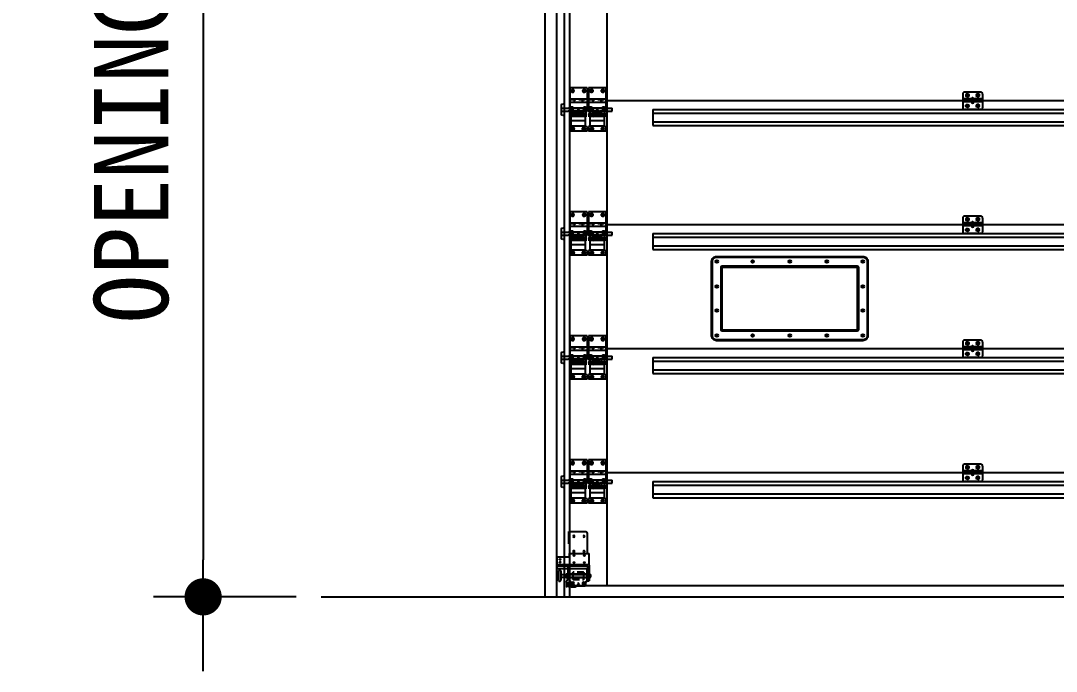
# Model space of a CAD drawing. Header units: millimetres. Extents: x 34479 to 326239, y 111570 to 168880.
# Drawn here: x 180905 to 182993, y 163283 to 164594 of the extents above; entities that cross this region are included whole.
import ezdxf

# ---------------------------------------------------------------- set-up
doc = ezdxf.new("R2010")
doc.units = ezdxf.units.MM
doc.header["$LTSCALE"] = 100
doc.header["$MEASUREMENT"] = 0
doc.header["$PDSIZE"] = -10
doc.linetypes.add('HIDDEN', pattern=[0.375, 0.25, -0.125])
doc.layers.get('0').update_dxf_attribs({"linetype": 'CONTINUOUS'})
doc.layers.get('Defpoints').update_dxf_attribs({"color": 153, "linetype": 'CONTINUOUS'})
for name, color, linetype in [('A-DIMS', 7, 'CONTINUOUS'), ('CON', 1, 'CONTINUOUS'), ('CONC', 2, 'CONTINUOUS'), ('FIN', 8, 'CONTINUOUS'), ('OHD Frame', 2, 'CONTINUOUS')]:
    doc.layers.add(name, color=color, linetype=linetype)
doc.styles.add('HY울릉도L', font='')
doc.styles.add('돋움체', font='')
doc.styles.get('HY울릉도L').set_extended_font_data('HYwulM')
doc.styles.get('돋움체').set_extended_font_data('DotumChe')
doc.dimstyles.new('CDIM', dxfattribs={"dimtxt": 3, "dimasz": 1.5, "dimexe": 2, "dimexo": 1, "dimgap": 1, "dimtad": 1, "dimdec": 0, "dimrnd": 0.5, "dimzin": 0, "dimdsep": 32, "dimlunit": 6, "dimtxsty": 'HY울릉도L', "dimblk1": '_CIDOT', "dimblk2": '_CIDOT', "dimsah": 1, "dimcen": 5.5, "dimclrd": 2, "dimclre": 2, "dimclrt": 7, "dimadec": 0, "dimazin": 0, "dimtfac": 1, "dimtdec": 0, "dimtix": 1, "dimtmove": 2, "dimatfit": 1, "dimldrblk": '_CIDOT', "dimfxl": 1, "dimtolj": 1, "dimtzin": 0, "dimlwd": -1, "dimarcsym": 0})

# ---------------------------------------------------------------- blocks, each defined once
blk = doc.blocks.new('중간힌지')
at = {"color": 8}
for p, q in [((-53628.3, -19815.6), (-53628.3, -19870.6)), ((-53613.2, -19815), (-53615, -19817.5)), ((-53615, -19817.5), (-53615, -19823.8)), ((-53613.2, -19826.3), (-53615, -19823.8)), ((-53609.3, -19815), (-53613.2, -19815)), ((-53613.2, -19826.3), (-53605.5, -19826.3)), ((-53609.3, -19815), (-53605.5, -19815)), ((-53605.5, -19815), (-53603.7, -19817.5)), ((-53605.5, -19826.3), (-53603.7, -19823.8)), ((-53604.6, -19835.2), (-53604.6, -19847.2)), ((-53603.7, -19817.5), (-53603.7, -19823.8)), ((-53571.2, -19815), (-53573, -19817.5)), ((-53573, -19817.5), (-53573, -19823.8)), ((-53571.2, -19826.3), (-53573, -19823.8)), ((-53572.1, -19835.2), (-53572.1, -19847.2)), ((-53567.3, -19815), (-53571.2, -19815)), ((-53563.5, -19826.3), (-53571.2, -19826.3)), ((-53567.3, -19815), (-53563.5, -19815)), ((-53563.5, -19815), (-53561.7, -19817.5)), ((-53563.5, -19826.3), (-53561.7, -19823.8)), ((-53561.7, -19817.5), (-53561.7, -19823.8)), ((-53548.3, -19815.6), (-53548.3, -19870.6)), ((-53613.2, -19857.6), (-53615, -19860)), ((-53615, -19866.3), (-53615, -19860)), ((-53613.2, -19868.8), (-53615, -19866.3)), ((-53613.2, -19857.6), (-53605.5, -19857.6)), ((-53609.3, -19868.8), (-53613.2, -19868.8)), ((-53609.3, -19868.8), (-53605.5, -19868.8)), ((-53605.5, -19857.6), (-53603.7, -19860)), ((-53605.5, -19868.8), (-53603.7, -19866.3)), ((-53603.7, -19866.3), (-53603.7, -19860)), ((-53571.2, -19857.6), (-53573, -19860)), ((-53573, -19866.3), (-53573, -19860)), ((-53571.2, -19868.8), (-53573, -19866.3)), ((-53563.5, -19857.6), (-53571.2, -19857.6)), ((-53567.3, -19868.8), (-53571.2, -19868.8)), ((-53567.3, -19868.8), (-53563.5, -19868.8)), ((-53563.5, -19857.6), (-53561.7, -19860)), ((-53563.5, -19868.8), (-53561.7, -19866.3)), ((-53561.7, -19866.3), (-53561.7, -19860))]:
    blk.add_line(p, q, dxfattribs=at)
at = {"color": 8, "linetype": 'Continuous'}
for p, q in [((-53593.3, -19835.2), (-53628.3, -19835.2)), ((-53555.8, -19808.1), (-53620.8, -19808.1)), ((-53548.3, -19835.2), (-53593.3, -19835.2)), ((-53593.3, -19847.2), (-53628.3, -19847.2)), ((-53555.8, -19878.1), (-53620.8, -19878.1)), ((-53548.3, -19847.2), (-53593.3, -19847.2))]:
    blk.add_line(p, q, dxfattribs=at)
at = {"color": 8}
for centre, radius in [((-53609.3, -19820.6), 5.62), ((-53609.3, -19820.6), 3.53), ((-53609.3, -19820.6), 2.7), ((-53567.3, -19820.6), 5.62), ((-53567.3, -19820.6), 3.53), ((-53567.3, -19820.6), 2.7), ((-53609.3, -19863.2), 5.62), ((-53609.3, -19863.2), 3.53), ((-53609.3, -19863.2), 2.7), ((-53567.3, -19863.2), 5.62), ((-53567.3, -19863.2), 3.53), ((-53567.3, -19863.2), 2.7)]:
    blk.add_circle(centre, radius, dxfattribs=at)
for centre, radius, start, end in [((-53620.8, -19815.6), 7.5, 90, 180), ((-53588.3, -19835.2), 5, 0, 180), ((-53555.8, -19815.6), 7.5, 0, 90), ((-53620.8, -19870.6), 7.5, 180, 270), ((-53588.3, -19847.2), 5, 180, 0), ((-53555.8, -19870.6), 7.5, 270, 0)]:
    blk.add_arc(centre, radius, start, end, dxfattribs=at)
blk = doc.blocks.new('사이드힌지 입면')
at = {"color": 8}
for p, q in [((0, 175), (70, 175)), ((0, 175), (0, 79)), ((70, 175), (70, 79)), ((0, 129), (18, 129)), ((18, 129), (18, 116)), ((18.8, 129), (51.2, 129)), ((18.8, 116), (18.8, 129)), ((51.2, 116), (51.2, 129)), ((52, 129), (70, 129)), ((52, 129), (52, 116)), ((0, 116), (18, 116)), ((0, 93), (70, 93)), ((18.8, 116), (51.2, 116)), ((30.1, 83.7), (30.8, 83.7)), ((30.5, 84.3), (30.6, 84.4)), ((30.9, 83.8), (30.5, 84.1)), ((30.5, 83.4), (30.9, 83.7)), ((39.5, 83.8), (39.1, 84.1)), ((39.1, 83.4), (39.5, 83.7)), ((39.5, 83.7), (39.9, 83.7)), ((52, 116), (70, 116)), ((91.5, 68.7), (91.5, 105.3)), ((103, 68.7), (103, 105.2)), ((0, 79), (28, 79)), ((5.7, 75.3), (1, 79)), ((3, 58.6), (3, 71.8)), ((3, 58.6), (6, 58.6)), ((7, 76.6), (4, 79)), ((6, 22), (6, 64.2)), ((6, 59.5), (64, 59.5)), ((6, 42.5), (64, 42.5)), ((7, 69.2), (15.2, 69.2)), ((8, 66.2), (15, 66.2)), ((15, 61.5), (15, 66.2)), ((15.2, 69.2), (15.2, 74.7)), ((15.2, 61.6), (15.2, 65.5)), ((15.5, 68.5), (15.5, 74.6)), ((15.8, 65), (20.2, 65)), ((16, 68), (20, 68)), ((20.5, 68.5), (20.5, 74.6)), ((20.7, 69.2), (20.7, 74.7)), ((20.7, 69.2), (25.6, 69.2)), ((20.7, 61.6), (20.7, 65.5)), ((21, 69.2), (25.6, 69.2)), ((21, 66.2), (25.6, 66.2)), ((21, 66.2), (25.6, 66.2)), ((21, 61.5), (21, 66.2)), ((21, 65.6), (21, 65.7)), ((26.3, 70.9), (25.6, 69.2)), ((26, 74.9), (26, 73.7)), ((28, 82.1), (28, 76.2)), ((28, 76.2), (35, 73.2)), ((28.1, 72.2), (29.3, 72.2)), ((29.7, 71.5), (28.3, 68)), ((34.1, 79.2), (28.9, 80.8)), ((30, 60.1), (30, 71.2)), ((30, 60.1), (40, 60.1)), ((30.3, 67.3), (30.3, 70.7)), ((30.3, 70.7), (39.8, 70.7)), ((30.3, 67.3), (39.8, 67.3)), ((30.9, 82.9), (30.5, 83.2)), ((30.5, 82.5), (30.9, 82.8)), ((30.9, 82), (30.5, 82.3)), ((30.5, 81.5), (30.9, 81.9)), ((30.9, 81.1), (30.5, 81.4)), ((30.7, 80.8), (30.9, 81)), ((35, 78.1), (35, 73.2)), ((35, 73.2), (42, 76.2)), ((35.9, 79.2), (41.1, 80.8)), ((39.5, 82.9), (39.1, 83.2)), ((39.1, 82.5), (39.5, 82.8)), ((39.5, 82), (39.1, 82.3)), ((39.1, 81.5), (39.5, 81.9)), ((39.5, 81.1), (39.1, 81.4)), ((39.1, 80.6), (39.5, 81)), ((39.8, 67.3), (39.8, 70.7)), ((40, 60.1), (40, 71.2)), ((40, 69.2), (49.2, 69.2)), ((40, 66.2), (49, 66.2)), ((42, 82.1), (42, 76.2)), ((42, 79), (70, 79)), ((44, 74.9), (44, 73.7)), ((49, 61.5), (49, 66.2)), ((49, 65.6), (49, 65.7)), ((49.2, 61.6), (49.2, 65.5)), ((49.2, 69.2), (49.2, 74.7)), ((49.5, 68.5), (49.5, 74.6)), ((54.2, 65), (49.7, 65)), ((54, 68), (50, 68)), ((54.5, 68.5), (54.5, 74.6)), ((54.7, 61.6), (54.7, 65.5)), ((54.7, 69.2), (54.7, 74.7)), ((54.7, 69.2), (63, 69.2)), ((55, 66.2), (62, 66.2)), ((55, 61.5), (55, 66.2)), ((63, 76.6), (66, 79)), ((64, 22), (64, 64.2)), ((64, 58.6), (67, 58.6)), ((64.3, 75.3), (69, 79)), ((67, 58.6), (67, 71.8)), ((7, 21), (0, 19)), ((0, 19), (0, 0)), ((0, 0), (70, 0)), ((7, 21), (63, 21)), ((63, 21), (70, 19)), ((70, 19), (70, 0))]:
    blk.add_line(p, q, dxfattribs=at)
at = {"color": 8, "linetype": 'HIDDEN'}
for p, q in [((70, 127.5), (0, 127.5)), ((70, 92.5), (-25, 92.5)), ((-25, 81.5), (-25, 92.5)), ((70, 117.5), (0, 117.5)), ((103, 92.5), (76, 92.5)), ((70, 81.5), (-25, 81.5)), ((0, 81), (70, 81)), ((103, 81.5), (76, 81.5))]:
    blk.add_line(p, q, dxfattribs=at)
at = {"color": 8}
for points in [[(15.2, 168.1), (18.5, 162.5), (15.2, 156.9), (8.8, 156.9), (5.5, 162.5), (8.8, 168.1)], [(61.2, 168.1), (64.5, 162.5), (61.2, 156.9), (54.8, 156.9), (51.5, 162.5), (54.8, 168.1)], [(16.2, 15.6), (19.5, 10), (16.2, 4.4), (9.8, 4.4), (6.5, 10), (9.8, 15.6)], [(60.2, 15.6), (63.5, 10), (60.2, 4.4), (53.8, 4.4), (50.5, 10), (53.8, 15.6)]]:
    blk.add_lwpolyline(points, close=True, dxfattribs=at)
at = {"color": 8, "linetype": 'HIDDEN'}
for points in [[(14.4, 93), (15.5, 91), (12.2, 85.4), (5.8, 85.4), (2.5, 91), (3.6, 93)], [(66.4, 93), (67.5, 91), (64.2, 85.4), (57.8, 85.4), (54.5, 91), (55.6, 93)]]:
    blk.add_lwpolyline(points, dxfattribs=at)
at = {"color": 8}
for points in [[(3.6, 93), (5.8, 96.6), (12.2, 96.6), (14.4, 93)], [(55.6, 93), (57.8, 96.6), (64.2, 96.6), (66.4, 93)]]:
    blk.add_lwpolyline(points, dxfattribs=at)
for centre, radius in [((12, 162.5), 3.53), ((12, 162.5), 2.7), ((58, 162.5), 3.53), ((58, 162.5), 2.7), ((13, 10), 3.53), ((13, 10), 2.7), ((57, 10), 3.53), ((57, 10), 2.7)]:
    blk.add_circle(centre, radius, dxfattribs=at)
at = {"color": 8, "linetype": 'HIDDEN'}
for centre, radius, start, end in [((9, 91), 3.53, 146.0194, 33.9806), ((9, 91), 2.7, 132.9488, 47.0512), ((61, 91), 3.53, 146.0194, 33.9806), ((61, 91), 2.7, 132.9488, 47.0512), ((73, 91.2), 3.25, 22.4962, 157.5038), ((73, 82.7), 3.25, 202.4962, 337.5038)]:
    blk.add_arc(centre, radius, start, end, dxfattribs=at)
at = {"color": 8}
for centre, radius, start, end in [((9, 91), 3.53, 33.9806, 146.0194), ((9, 91), 2.7, 47.0512, 132.9488), ((30.6, 84.2), 0.0908, 135, 225), ((36.1, 105.7), 22.2, 255.4144, 258.0189), ((30.8, 83.8), 0.0908, 315, 45), ((36.1, 105.7), 22.2, 265.0057, 278.8608), ((39.2, 84.2), 0.0908, 171.3665, 225), ((39.4, 83.8), 0.0908, 315, 45), ((61, 91), 3.53, 33.9806, 146.0194), ((61, 91), 2.7, 47.0512, 132.9488), ((98.2, 103.2), 7.07, 92.0158, 162.759), ((98, 105.2), 5, 0, 90), ((7.9, 70.8), 4.96, 102.1217, 168.8588), ((7, 65.2), 4, 90, 180), ((8, 64.2), 2, 90, 180), ((6.7, 76.2), 0.5, 282.1217, 51.4669), ((14.2, 65.5), 1.09, 2.0148, 39.6589), ((18, 63.8), 3.76, 217.0639, 322.9361), ((18, 72.2), 3.76, 42.9905, 137.0095), ((14.4, 68.5), 1.09, 2.0148, 39.6589), ((15.8, 65.5), 0.5, 180, 270), ((18, 63.8), 3.51, 218.4112, 321.5888), ((18, 72.2), 3.51, 44.5745, 135.4255), ((16, 68.5), 0.5, 180, 270), ((20, 68.5), 0.5, 270, 0), ((20.2, 65.5), 0.5, 270, 0), ((21.6, 68.5), 1.09, 140.3411, 177.9852), ((21.8, 65.5), 1.09, 140.3411, 177.9852), ((25.6, 69.2), 3, 270, 338.125), ((28.1, 70.2), 2, 90, 158.125), ((28.8, 80), 0.811, 82.9492, 174.5861), ((29.3, 71.7), 0.5, 338.125, 90), ((35, 80.3), 14.1, 249.2199, 290.7801), ((35, 78), 14.1, 249.2199, 290.7801), ((30.6, 83.3), 0.0908, 135, 225), ((36.1, 104.8), 22.2, 255.4144, 278.8608), ((30.6, 82.4), 0.0908, 135, 225), ((36.1, 103.8), 22.2, 255.4144, 278.8608), ((30.6, 81.5), 0.0908, 135, 225), ((36.1, 102.9), 22.2, 255.4144, 278.8608), ((30.8, 82.8), 0.0908, 315, 45), ((30.8, 81.9), 0.0908, 315, 45), ((30.8, 81), 0.0908, 315, 45), ((33.7, 78), 1.34, 7.0056, 69.4682), ((36.3, 78), 1.34, 110.5318, 172.9944), ((39.2, 83.3), 0.0908, 135, 225), ((39.2, 82.4), 0.0908, 135, 225), ((39.2, 81.5), 0.0908, 135, 225), ((39.4, 82.8), 0.0908, 315, 45), ((39.4, 81.9), 0.0908, 315, 45), ((39.4, 81), 0.0908, 315, 45), ((41.2, 80), 0.811, 5.4139, 97.0508), ((48.2, 65.5), 1.09, 2.0148, 39.6589), ((52, 63.8), 3.76, 217.0639, 322.9361), ((49.7, 65.5), 0.5, 180, 270), ((52, 63.8), 3.51, 218.4112, 321.5888), ((52, 72.2), 3.76, 42.9905, 137.0095), ((48.4, 68.5), 1.09, 2.0148, 39.6589), ((52, 72.2), 3.51, 44.5745, 135.4255), ((50, 68.5), 0.5, 180, 270), ((54, 68.5), 0.5, 270, 360), ((54.2, 65.5), 0.5, 270, 0), ((55.6, 68.5), 1.09, 140.3411, 177.9852), ((55.8, 65.5), 1.09, 140.3411, 177.9852), ((62, 64.2), 2, 0, 90), ((63.3, 76.2), 0.5, 128.5331, 257.8783), ((63, 65.2), 4, 0, 90), ((62.1, 70.8), 4.96, 11.1412, 77.8783), ((98.2, 70.8), 7.07, 197.241, 267.9842), ((98, 68.7), 5, 270, 0), ((7, 22), 1, 180, 270), ((63, 22), 1, 270, 0)]:
    blk.add_arc(centre, radius, start, end, dxfattribs=at)
for centre, major_axis, ratio, start_param, end_param in [((35, 82.1), (-7, 0), 0.311178, 5.481577, 10.226387), ((35, 74.9), (-9, 0), 0.331338, 5.603511, 10.104452), ((35, 73.7), (-9, 0), 0.331338, 0, 0.583751), ((35, 73.7), (-9, 0), 0.331338, 0.935022, 3.141593), ((35, 81.1), (-4.5, 0), 0.246975, 0.264484, 3.078253)]:
    blk.add_ellipse(centre, major_axis=major_axis, ratio=ratio, start_param=start_param, end_param=end_param, dxfattribs=at)
blk.add_ellipse((35, 84.7), major_axis=(-4.5, 0), ratio=0.246975, dxfattribs=at)
at = {"color": 8, "extrusion": (0, 0, -1)}
blk.add_ellipse((35, 76.2), major_axis=(7, 0), ratio=0.426006, start_param=6.283185, end_param=9.424778, dxfattribs=at)
blk = doc.blocks.new('더블힌지입면')
at = {"color": 8}
for p, q in [((0, 175), (-70, 175)), ((-70, 175), (-70, 79)), ((0, 175), (0, 79)), ((-52, 129), (-70, 129)), ((-52, 129), (-52, 116)), ((-18.8, 129), (-51.2, 129)), ((-51.2, 116), (-51.2, 129)), ((-18.8, 116), (-18.8, 129)), ((0, 129), (-18, 129)), ((-18, 129), (-18, 116)), ((-52, 116), (-70, 116)), ((0, 93), (-70, 93)), ((-18.8, 116), (-51.2, 116)), ((-39.5, 83.7), (-39.9, 83.7)), ((-39.5, 83.8), (-39.1, 84.1)), ((-39.1, 83.4), (-39.5, 83.7)), ((-30.9, 83.8), (-30.5, 84.1)), ((-30.5, 83.4), (-30.9, 83.7)), ((-30.1, 83.7), (-30.8, 83.7)), ((-30.5, 84.3), (-30.6, 84.4)), ((0, 116), (-18, 116)), ((-42, 79), (-70, 79)), ((-64.3, 75.3), (-69, 79)), ((-67, 58.6), (-67, 71.8)), ((-64, 58.6), (-67, 58.6)), ((-63, 76.6), (-66, 79)), ((-64, 22), (-64, 64.2)), ((-6, 59.5), (-64, 59.5)), ((-6, 42.5), (-64, 42.5)), ((-54.8, 69.2), (-63, 69.2)), ((-55, 66.2), (-62, 66.2)), ((-55, 61.5), (-55, 66.2)), ((-54.8, 69.2), (-54.8, 74.7)), ((-54.8, 61.6), (-54.8, 65.5)), ((-54.5, 68.5), (-54.5, 74.6)), ((-54.2, 65), (-49.8, 65)), ((-54, 68), (-50, 68)), ((-49.5, 68.5), (-49.5, 74.6)), ((-49.2, 69.2), (-49.2, 74.7)), ((-40, 69.2), (-49.2, 69.2)), ((-49.2, 61.6), (-49.2, 65.5)), ((-40, 66.2), (-49, 66.2)), ((-49, 61.5), (-49, 66.2)), ((-49, 65.6), (-49, 65.7)), ((-44, 74.9), (-44, 73.7)), ((-42, 82.1), (-42, 76.2)), ((-35, 73.2), (-42, 76.2)), ((-35.9, 79.2), (-41.1, 80.8)), ((-40, 60.1), (-40, 71.2)), ((-30, 60.1), (-40, 60.1)), ((-39.8, 67.3), (-39.8, 70.7)), ((-30.2, 70.7), (-39.8, 70.7)), ((-30.2, 67.3), (-39.8, 67.3)), ((-39.5, 82.9), (-39.1, 83.2)), ((-39.1, 82.5), (-39.5, 82.8)), ((-39.5, 82), (-39.1, 82.3)), ((-39.1, 81.5), (-39.5, 81.9)), ((-39.5, 81.1), (-39.1, 81.4)), ((-39.1, 80.6), (-39.5, 81)), ((-35, 78.1), (-35, 73.2)), ((-28, 76.2), (-35, 73.2)), ((-34.1, 79.2), (-28.9, 80.8)), ((-30.9, 82.9), (-30.5, 83.2)), ((-30.5, 82.5), (-30.9, 82.8)), ((-30.9, 82), (-30.5, 82.3)), ((-30.5, 81.5), (-30.9, 81.9)), ((-30.9, 81.1), (-30.5, 81.4)), ((-30.7, 80.8), (-30.9, 81)), ((-30.2, 67.3), (-30.2, 70.7)), ((-30, 60.1), (-30, 71.2)), ((-29.7, 71.5), (-28.3, 68)), ((-28.1, 72.2), (-29.3, 72.2)), ((-28, 82.1), (-28, 76.2)), ((0, 79), (-28, 79)), ((-26.3, 70.9), (-25.6, 69.2)), ((-26, 74.9), (-26, 73.7)), ((-21, 69.2), (-25.6, 69.2)), ((-20.8, 69.2), (-25.6, 69.2)), ((-21, 66.2), (-25.6, 66.2)), ((-21, 66.2), (-25.6, 66.2)), ((-21, 61.5), (-21, 66.2)), ((-21, 65.6), (-21, 65.7)), ((-20.8, 69.2), (-20.8, 74.7)), ((-20.8, 61.6), (-20.8, 65.5)), ((-20.5, 68.5), (-20.5, 74.6)), ((-15.8, 65), (-20.2, 65)), ((-16, 68), (-20, 68)), ((-15.5, 68.5), (-15.5, 74.6)), ((-15.2, 69.2), (-15.2, 74.7)), ((-7, 69.2), (-15.2, 69.2)), ((-15.2, 61.6), (-15.2, 65.5)), ((-8, 66.2), (-15, 66.2)), ((-15, 61.5), (-15, 66.2)), ((-7, 76.6), (-4, 79)), ((-6, 22), (-6, 64.2)), ((-3, 58.6), (-6, 58.6)), ((-5.7, 75.3), (-1, 79)), ((-3, 58.6), (-3, 71.8)), ((-63, 21), (-70, 19)), ((-70, 19), (-70, 0)), ((0, 0), (-70, 0)), ((-7, 21), (-63, 21)), ((-7, 21), (0, 19)), ((0, 19), (0, 0))]:
    blk.add_line(p, q, dxfattribs=at)
at = {"color": 8, "linetype": 'HIDDEN'}
for p, q in [((-70, 127.5), (0, 127.5)), ((-70, 117.5), (0, 117.5)), ((-70, 92.5), (25, 92.5)), ((25, 81.5), (25, 92.5)), ((-70, 81.5), (25, 81.5)), ((0, 81), (-70, 81))]:
    blk.add_line(p, q, dxfattribs=at)
at = {"color": 8}
for points in [[(-61.2, 168.1), (-64.5, 162.5), (-61.2, 156.9), (-54.8, 156.9), (-51.5, 162.5), (-54.8, 168.1)], [(-15.2, 168.1), (-18.5, 162.5), (-15.2, 156.9), (-8.8, 156.9), (-5.5, 162.5), (-8.8, 168.1)], [(-60.2, 15.6), (-63.5, 10), (-60.2, 4.4), (-53.8, 4.4), (-50.5, 10), (-53.8, 15.6)], [(-16.2, 15.6), (-19.5, 10), (-16.2, 4.4), (-9.8, 4.4), (-6.5, 10), (-9.8, 15.6)]]:
    blk.add_lwpolyline(points, close=True, dxfattribs=at)
at = {"color": 8, "linetype": 'HIDDEN'}
for points in [[(-66.4, 93), (-67.5, 91), (-64.2, 85.4), (-57.8, 85.4), (-54.5, 91), (-55.6, 93)], [(-14.4, 93), (-15.5, 91), (-12.2, 85.4), (-5.8, 85.4), (-2.5, 91), (-3.6, 93)]]:
    blk.add_lwpolyline(points, dxfattribs=at)
at = {"color": 8}
for points in [[(-55.6, 93), (-57.8, 96.6), (-64.2, 96.6), (-66.4, 93)], [(-3.6, 93), (-5.8, 96.6), (-12.2, 96.6), (-14.4, 93)]]:
    blk.add_lwpolyline(points, dxfattribs=at)
for centre, radius in [((-58, 162.5), 3.53), ((-58, 162.5), 2.7), ((-12, 162.5), 3.53), ((-12, 162.5), 2.7), ((-57, 10), 3.53), ((-57, 10), 2.7), ((-13, 10), 3.53), ((-13, 10), 2.7)]:
    blk.add_circle(centre, radius, dxfattribs=at)
at = {"color": 8, "linetype": 'HIDDEN'}
for centre, radius, start, end in [((-61, 91), 3.53, 146.0194, 33.9806), ((-61, 91), 2.7, 132.9488, 47.0512), ((-9, 91), 3.53, 146.0194, 33.9806), ((-9, 91), 2.7, 132.9488, 47.0512)]:
    blk.add_arc(centre, radius, start, end, dxfattribs=at)
at = {"color": 8}
for centre, radius, start, end in [((-61, 91), 3.53, 33.9806, 146.0194), ((-61, 91), 2.7, 47.0512, 132.9488), ((-39.4, 83.8), 0.0908, 135, 225), ((-36.1, 105.7), 22.2, 261.1392, 274.9943), ((-39.2, 84.2), 0.0908, 315, 8.6335), ((-36.1, 105.7), 22.2, 281.9811, 284.5856), ((-30.8, 83.8), 0.0908, 135, 225), ((-30.6, 84.2), 0.0908, 315, 45), ((-9, 91), 3.53, 33.9806, 146.0194), ((-9, 91), 2.7, 47.0512, 132.9488), ((-62.1, 70.8), 4.96, 102.1217, 168.8588), ((-63, 65.2), 4, 90, 180), ((-62, 64.2), 2, 90, 180), ((-63.3, 76.2), 0.5, 282.1217, 51.4669), ((-55.8, 65.5), 1.09, 2.0148, 39.6589), ((-52, 63.8), 3.76, 217.0639, 322.9361), ((-55.6, 68.5), 1.09, 2.0148, 39.6589), ((-54.2, 65.5), 0.5, 180, 270), ((-52, 63.8), 3.51, 218.4112, 321.5888), ((-52, 72.2), 3.76, 42.9905, 137.0095), ((-52, 72.2), 3.51, 44.5745, 135.4255), ((-54, 68.5), 0.5, 180, 270), ((-50, 68.5), 0.5, 270, 0), ((-49.8, 65.5), 0.5, 270, 0), ((-48.4, 68.5), 1.09, 140.3411, 177.9852), ((-48.2, 65.5), 1.09, 140.3411, 177.9852), ((-41.2, 80), 0.811, 82.9492, 174.5861), ((-35, 80.3), 14.1, 249.2199, 290.7801), ((-35, 78), 14.1, 249.2199, 290.7801), ((-36.1, 104.8), 22.2, 261.1392, 284.5856), ((-39.4, 82.8), 0.0908, 135, 225), ((-36.1, 103.8), 22.2, 261.1392, 284.5856), ((-39.4, 81.9), 0.0908, 135, 225), ((-36.1, 102.9), 22.2, 261.1392, 284.5856), ((-39.4, 81), 0.0908, 135, 225), ((-39.2, 83.3), 0.0908, 315, 45), ((-39.2, 82.4), 0.0908, 315, 45), ((-39.2, 81.5), 0.0908, 315, 45), ((-36.3, 78), 1.34, 7.0056, 69.4682), ((-33.7, 78), 1.34, 110.5318, 172.9944), ((-30.8, 82.8), 0.0908, 135, 225), ((-30.8, 81.9), 0.0908, 135, 225), ((-30.8, 81), 0.0908, 135, 225), ((-30.6, 83.3), 0.0908, 315, 45), ((-30.6, 82.4), 0.0908, 315, 45), ((-30.6, 81.5), 0.0908, 315, 45), ((-29.3, 71.7), 0.5, 90, 201.875), ((-28.8, 80), 0.811, 5.4139, 97.0508), ((-25.6, 69.2), 3, 201.875, 270), ((-28.1, 70.2), 2, 21.875, 90), ((-21.8, 65.5), 1.09, 2.0148, 39.6589), ((-18, 63.8), 3.76, 217.0639, 322.9361), ((-21.6, 68.5), 1.09, 2.0148, 39.6589), ((-20.2, 65.5), 0.5, 180, 270), ((-18, 63.8), 3.51, 218.4112, 321.5888), ((-18, 72.2), 3.76, 42.9905, 137.0095), ((-18, 72.2), 3.51, 44.5745, 135.4255), ((-20, 68.5), 0.5, 180, 270), ((-16, 68.5), 0.5, 270, 0), ((-15.8, 65.5), 0.5, 270, 0), ((-14.4, 68.5), 1.09, 140.3411, 177.9852), ((-14.2, 65.5), 1.09, 140.3411, 177.9852), ((-8, 64.2), 2, 0, 90), ((-6.7, 76.2), 0.5, 128.5331, 257.8783), ((-7, 65.2), 4, 0, 90), ((-7.9, 70.8), 4.96, 11.1412, 77.8783), ((-63, 22), 1, 180, 270), ((-7, 22), 1, 270, 0)]:
    blk.add_arc(centre, radius, start, end, dxfattribs=at)
at = {"color": 8, "extrusion": (0, 0, -1)}
for centre, major_axis, ratio, start_param, end_param in [((-35, 82.1), (7, 0), 0.311178, -0.801609, 3.943201), ((-35, 84.7), (-4.5, 0), 0.246975, 3.141593, 9.424778), ((-35, 74.9), (9, 0), 0.331338, -0.679674, 3.821266), ((-35, 73.7), (-9, 0), 0.331338, 4.076615, 6.283185), ((-35, 81.1), (-4.5, 0), 0.246975, 3.406077, 6.219845), ((-35, 73.7), (9, 0), 0.331338, 0, 0.583751)]:
    blk.add_ellipse(centre, major_axis=major_axis, ratio=ratio, start_param=start_param, end_param=end_param, dxfattribs=at)
at = {"color": 8}
blk.add_ellipse((-35, 76.2), major_axis=(-7, 0), ratio=0.426006, start_param=0, end_param=3.141593, dxfattribs=at)
at = {"xscale": -1}
blk.add_blockref('사이드힌지 입면', (-76, 0), dxfattribs=at)
blk = doc.blocks.new('도어추락방지장치 입면')
at = {"color": 8, "linetype": 'Continuous'}
for p, q in [((117581.1, 7606.5, 0), (117516.1, 7606.5, 0)), ((117581.1, 7556.5, 0), (117581.1, 7606.5, 0)), ((117508.1, 7598.5, 0), (117508.1, 7517.5, 0)), ((117578.1, 7517.5, 0), (117578.1, 7556.5, 0)), ((117581.1, 7556.5, 0), (117578.1, 7556.5, 0)), ((117580.1, 7517.5, 0), (117500.1, 7517.5, 0)), ((117500.1, 7469.5, 0), (117500.1, 7517.5, 0)), ((117580.1, 7517.5, 0), (117580.1, 7502.5, 0)), ((117580.1, 7502.5, 0), (117630.1, 7502.5, 0)), ((117580.1, 7502.5, 0), (117630.1, 7502.5, 0)), ((117630.1, 7502.5, 0), (117630.1, 7457.5, 0)), ((117630.1, 7502.5, 0), (117630.1, 7502.5, 0)), ((117497.1, 7435, 0), (117497.1, 7420, 0)), ((117580.1, 7435, 0), (117497.1, 7435, 0)), ((117580.1, 7457.5, 0), (117506.1, 7457.5, 0)), ((117508.1, 7405.8, 0), (117508.1, 7457.5, 0)), ((117578.1, 7405.8, 0), (117578.1, 7457.5, 0)), ((117630.1, 7457.5, 0), (117585.1, 7457.5, 0)), ((117592.1, 7435, 0), (117585.1, 7435, 0)), ((117592.1, 7435, 0), (117592.1, 7420, 0)), ((117580.1, 7420, 0), (117497.1, 7420, 0)), ((117512.1, 7404.8, 0), (117509.1, 7404.8, 0)), ((117513.1, 7390.5, 0), (117513.1, 7403.8, 0)), ((117518.1, 7394.6, 0), (117518.1, 7399.2, 0)), ((117524.9, 7394.6, 0), (117524.9, 7399.2, 0)), ((117561.3, 7394.6, 0), (117561.3, 7399.2, 0)), ((117568.1, 7394.6, 0), (117568.1, 7399.2, 0)), ((117573.1, 7383.5, 0), (117573.1, 7403.8, 0)), ((117574.1, 7404.8, 0), (117577.1, 7404.8, 0)), ((117592.1, 7420, 0), (117585.1, 7420, 0)), ((117553.1, 7387.5, 0), (117516.1, 7387.5, 0)), ((117553.1, 7383.5, 0), (117553.1, 7387.5, 0)), ((117572.1, 7382.5, 0), (117554.1, 7382.5, 0))]:
    blk.add_line(p, q, dxfattribs=at)
for p, q in [((117500.1, 7469.5, 0), (117500.1, 7407.6, 0)), ((117630.1, 7472.5, 0), (117503.1, 7472.5, 0)), ((117506.1, 7464.5, 0), (117506.1, 7407.6, 0)), ((117577.1, 7467.5, 0), (117509.1, 7467.5, 0)), ((117580.1, 7464.5, 0), (117580.1, 7383.5, 0)), ((117585.1, 7469.5, 0), (117585.1, 7414.8, 0)), ((117630.1, 7467.5, 0), (117585.1, 7467.5, 0)), ((117506.1, 7407.6, 0), (117500.1, 7407.6, 0)), ((117582.1, 7396.5, 0), (117582.1, 7383.5, 0)), ((117583.1, 7397.5, 0), (117588.1, 7397.5, 0)), ((117591, 7402.7, 0), (117585.2, 7414.3, 0)), ((117589.1, 7396.5, 0), (117589.1, 7383.5, 0)), ((117591.1, 7402.2, 0), (117591.1, 7383.5, 0))]:
    blk.add_line(p, q)
at = {"color": 4}
for p, q in [((117592.1, 7432.5, 0), (117493.1, 7432.5, 0)), ((117493.1, 7422.5, 0), (117493.1, 7432.5, 0)), ((117592.1, 7422.5, 0), (117493.1, 7422.5, 0)), ((117613.1, 7432.5, 0), (117593.4, 7432.5, 0)), ((117613.1, 7422.5, 0), (117593.4, 7422.5, 0))]:
    blk.add_line(p, q, dxfattribs=at)
at = {"color": 8, "linetype": 'HIDDEN', "elevation": 0}
blk.add_lwpolyline([(117563.6, 7412.5), (117522.6, 7412.5, -0.414214), (117520.6, 7414.5), (117520.6, 7440.5, -0.414214), (117522.6, 7442.5), (117563.6, 7442.5, -0.414214), (117565.6, 7440.5), (117565.6, 7414.5, -0.414214)], format="xyb", close=True, dxfattribs=at)
at = {"color": 4, "elevation": 0}
blk.add_lwpolyline([(117618.1, 7405), (117618.1, 7405, -0.414214), (117613.1, 7410), (117613.1, 7445, -0.414214), (117618.1, 7450), (117618.1, 7450, -0.414214), (117623.1, 7445), (117623.1, 7410, -0.414214)], format="xyb", close=True, dxfattribs=at)
at = {"color": 8, "linetype": 'Continuous'}
for centre in [(117520.1, 7586.5, 0), (117561.7, 7586.5, 0), (117520.1, 7525.1, 0), (117561.7, 7525.1, 0), (117543.1, 7394.6, 0)]:
    blk.add_circle(centre, 3.4, dxfattribs=at)
for centre, radius, start, end in [((117516.1, 7598.5, 0), 8, 90, 180), ((117519.1, 7508.7, 0), 3, 0, 180), ((117519.1, 7510.9, 0), 3.76, 217.1345, 322.8655), ((117519.1, 7479, 0), 3.76, 37.1345, 142.8655), ((117519.1, 7481.3, 0), 3, 180, 0), ((117560.7, 7508.7, 0), 3, 0, 180), ((117560.7, 7510.9, 0), 3.76, 217.1345, 322.8655), ((117560.7, 7479, 0), 3.76, 37.1345, 142.8655), ((117560.7, 7481.3, 0), 3, 180, 0), ((117616.6, 7492.4, 0), 3, 0, 180), ((117616.6, 7494.7, 0), 3.76, 217.1345, 322.8655), ((117616.6, 7480.3, 0), 3.76, 37.1345, 142.8655), ((117616.6, 7482.6, 0), 3, 180, 0), ((117509.1, 7405.8, 0), 1, 180, 270), ((117512.1, 7403.8, 0), 1, 0, 90), ((117521.5, 7399.2, 0), 3.4, 0, 180), ((117521.5, 7394.6, 0), 3.4, 180, 0), ((117564.7, 7399.2, 0), 3.4, 0, 180), ((117564.7, 7394.6, 0), 3.4, 180, 0), ((117574.1, 7403.8, 0), 1, 90, 180), ((117577.1, 7405.8, 0), 1, 270, 0), ((117516.1, 7390.5, 0), 3, 180, 270), ((117554.1, 7383.5, 0), 1, 180, 270), ((117572.1, 7383.5, 0), 1, 270, 0)]:
    blk.add_arc(centre, radius, start, end, dxfattribs=at)
for centre, radius, start, end in [((117503.1, 7469.5, 0), 3, 90, 180), ((117509.1, 7464.5, 0), 3, 90, 180), ((117577.1, 7464.5, 0), 3, 0, 90), ((117582.1, 7469.5, 0), 3, 0, 90), ((117583.1, 7396.5, 0), 1, 90, 180), ((117586.1, 7414.8, 0), 1, 180, 206.4923), ((117588.1, 7396.5, 0), 1, 0, 90), ((117590.1, 7402.2, 0), 1, 0, 26.4923), ((117581.1, 7383.5, 0), 1, 180, 270), ((117581.1, 7383.5, 0), 1, 270, 0), ((117585.6, 7383.8, 0), 5.3, 48.6239, 131.3761), ((117590.1, 7383.5, 0), 1, 180, 270), ((117590.1, 7383.5, 0), 1, 270, 0)]:
    blk.add_arc(centre, radius, start, end)
at = {"color": 4}
for centre, start, end in [((117592.7, 7432.5, 0), 0, 180), ((117592.7, 7422.5, 0), 180, 0)]:
    blk.add_arc(centre, 0.64, start, end, dxfattribs=at)
blk = doc.blocks.new('_CIDOT')
at = {"color": 0, "linetype": 'ByBlock'}
blk.add_line((2, 0), (-1, 0), dxfattribs=at)
at = {"color": 0, "linetype": 'ByBlock', "const_width": 0.5}
blk.add_lwpolyline([(-0.25, 0, 1), (0.25, 0, 1)], format="xyb", close=True, dxfattribs=at)
blk = doc.blocks.new('*D213')
at = {"layer": 'A-DIMS', "lineweight": -2, "transparency": 16777216}
for p, q in [((181460.2, 165982.6), (181172.5, 165982.6)), ((181460.2, 163432.6), (181172.5, 163432.6))]:
    blk.add_line(p, q, dxfattribs=at)
at = {"layer": 'A-DIMS', "transparency": 16777216}
blk.add_line((181272.5, 165907.6), (181272.5, 163507.6), dxfattribs=at)
at = {"layer": 'Defpoints', "color": 0, "transparency": 16777216}
for p in [(181510.2, 165982.6, -16.1), (181272.5, 163432.6), (181510.2, 163432.6, -16.1)]:
    blk.add_point(p, dxfattribs=at)
at = {"layer": 'A-DIMS', "transparency": 16777216, "xscale": 75, "yscale": 75, "zscale": 75}
for p, rotation in [((181272.5, 165982.6), 90), ((181272.5, 163432.6), 270)]:
    blk.add_blockref('_CIDOT', p, dxfattribs=dict(at, rotation=rotation))
at = {"layer": 'A-DIMS', "color": 3, "transparency": 16777216, "insert": (181128.3, 164663), "char_height": 150, "attachment_point": 5, "rotation": 90, "style": '돋움체'}
blk.add_mtext('\\A1;OPENING HEIGHT', dxfattribs=at)

msp = doc.modelspace()

# ---------------------------------------------------------------- linework, layer by layer
at = {"color": 3}
for p, q in [((181985.55, 163432.59, 0), (181985.55, 167289.71, 0)), ((182000.95, 163432.59, 0), (182000.95, 167289.71, 0)), ((182011.7, 163432.59, 0), (182011.7, 165982.59, 0)), ((186511.69, 164432.59, 0), (182086.72, 164432.59, 0)), ((186511.69, 164182.59, 0), (182086.72, 164182.59, 0)), ((186511.69, 163932.59, 0), (182086.72, 163932.59, 0)), ((186511.69, 163682.59, 0), (182086.72, 163682.59, 0))]:
    msp.add_line(p, q, dxfattribs=at)
at = {"color": 8, "linetype": 'Continuous'}
msp.add_line((182086.72, 165982.59, 0), (182086.72, 163455.11, 0), dxfattribs=at)
at = {"color": 5, "ltscale": 50}
for p, q in [((182179.22, 164415.09, 0), (186419.19, 164415.09, 0)), ((182179.22, 164415.09, 0), (182179.22, 164382.59, 0)), ((182179.22, 164407.59, 0), (186419.19, 164407.59, 0)), ((182179.22, 164390.09, 0), (186419.19, 164390.09, 0)), ((182179.22, 164382.59, 0), (186419.19, 164382.59, 0)), ((182179.22, 164165.09, 0), (186419.19, 164165.09, 0)), ((182179.22, 164165.09, 0), (182179.22, 164132.59, 0)), ((182179.22, 164157.59, 0), (186419.19, 164157.59, 0)), ((182179.22, 164140.09, 0), (186419.19, 164140.09, 0)), ((182179.22, 164132.59, 0), (186419.19, 164132.59, 0)), ((182179.22, 163915.09, 0), (186419.19, 163915.09, 0)), ((182179.22, 163915.09, 0), (182179.22, 163882.59, 0)), ((182179.22, 163907.59, 0), (186419.19, 163907.59, 0)), ((182179.22, 163890.09, 0), (186419.19, 163890.09, 0)), ((182179.22, 163882.59, 0), (186419.19, 163882.59, 0)), ((182179.22, 163665.09, 0), (186419.19, 163665.09, 0)), ((182179.22, 163665.09, 0), (182179.22, 163632.59, 0)), ((182179.22, 163657.59, 0), (186419.19, 163657.59, 0)), ((182179.22, 163640.09, 0), (186419.19, 163640.09, 0)), ((182179.22, 163632.59, 0), (186419.19, 163632.59, 0))]:
    msp.add_line(p, q, dxfattribs=at)
msp.add_line((186586.7, 163455.11, 0), (182011.7, 163455.11, 0))
at = {"elevation": 0}
for points in [[(182297.97, 163959.08), (182297.97, 164109.08, -0.4142136), (182307.97, 164119.08), (182602.97, 164119.08, -0.4142136), (182612.97, 164109.08), (182612.97, 163959.08, -0.4142136), (182602.97, 163949.08), (182307.97, 163949.08, -0.4142136)], [(182299.47, 163959.08), (182299.47, 164109.08, -0.4142136), (182307.97, 164117.58), (182602.97, 164117.58, -0.4142136), (182611.47, 164109.08), (182611.47, 163959.08, -0.4142136), (182602.97, 163950.58), (182307.97, 163950.58, -0.4142136)], [(182316.97, 163971.58), (182316.97, 164096.58, -0.4142136), (182320.47, 164100.08), (182590.47, 164100.08, -0.4142136), (182593.97, 164096.58), (182593.97, 163971.58, -0.4142136), (182590.47, 163968.08), (182320.47, 163968.08, -0.4142136)], [(182319.47, 163971.58), (182319.47, 164096.58, -0.4142136), (182320.47, 164097.58), (182590.47, 164097.58, -0.4142136), (182591.47, 164096.58), (182591.47, 163971.58, -0.4142136), (182590.47, 163970.58), (182320.47, 163970.58, -0.4142136)]]:
    msp.add_lwpolyline(points, format="xyb", close=True, dxfattribs=at)
for centre, radius in [((182308.22, 164108.83, 0), 2.75), ((182308.22, 164108.83, 0), 1.12), ((182380.72, 164108.83, 0), 2.75), ((182380.72, 164108.83, 0), 1.12), ((182455.47, 164108.83, 0), 2.75), ((182455.47, 164108.83, 0), 1.12), ((182530.22, 164108.83, 0), 2.75), ((182530.22, 164108.83, 0), 1.12), ((182602.72, 164108.83, 0), 2.75), ((182602.72, 164108.83, 0), 1.12), ((182308.22, 164058.08, 0), 2.75), ((182308.22, 164058.08, 0), 1.12), ((182602.72, 164058.08, 0), 2.75), ((182602.72, 164058.08, 0), 1.12), ((182308.22, 164010.08, 0), 2.75), ((182308.22, 164010.08, 0), 1.12), ((182602.72, 164010.08, 0), 2.75), ((182602.72, 164010.08, 0), 1.12), ((182308.22, 163959.33, 0), 2.75), ((182308.22, 163959.33, 0), 1.12), ((182380.72, 163959.33, 0), 2.75), ((182380.72, 163959.33, 0), 1.12), ((182455.47, 163959.33, 0), 2.75), ((182455.47, 163959.33, 0), 1.12), ((182530.22, 163959.33, 0), 2.75), ((182530.22, 163959.33, 0), 1.12), ((182602.72, 163959.33, 0), 2.75), ((182602.72, 163959.33, 0), 1.12)]:
    msp.add_circle(centre, radius)
at = {"layer": 'CON'}
msp.add_line((181510.24, 163432.59, 0), (187269.22, 163432.59, 0), dxfattribs=at)
at = {"layer": 'OHD Frame', "color": 1}
msp.add_line((181961.7, 167457.59, 0), (181961.7, 163432.59, 0), dxfattribs=at)

# ---------------------------------------------------------------- block references
at = {"xscale": -0.5, "yscale": 0.5, "zscale": 0.5}
msp.add_blockref('도어추락방지장치 입면', (240800.74, 159761.37, 0), dxfattribs=at)
at = {"layer": 'CONC', "xscale": 0.5, "yscale": 0.5, "zscale": 0.5}
for p in [(209618.39, 174354.14, 0), (209618.39, 174104.14, 0), (209618.39, 173854.14, 0), (209618.39, 173604.14, 0)]:
    msp.add_blockref('중간힌지', p, dxfattribs=at)
at = {"layer": 'FIN', "color": 0, "xscale": 0.5, "yscale": 0.5, "zscale": 0.5}
for p in [(182084.71, 164371.34, 0), (182084.71, 164121.34, 0), (182084.71, 163871.34, 0), (182084.71, 163621.34, 0)]:
    msp.add_blockref('더블힌지입면', p, dxfattribs=at)

# ---------------------------------------------------------------- dimensions: what is measured, and where the dimension line sits
at = {"layer": 'A-DIMS'}
dim = msp.add_linear_dim(base=(181272.46, 163432.59, 16.14), p1=(181510.24, 165982.59, 0), p2=(181510.24, 163432.59, 0), angle=90, text='OPENING HEIGHT', dimstyle='CDIM', override={"dimscale": 50, "dimtxsty": '돋움체', "dimclrd": 256, "dimclre": 256, "dimclrt": 3}, dxfattribs=at)
dim.commit()
dim.dimension.update_dxf_attribs({"geometry": '*D213', "text_midpoint": (181128.25, 164662.95, 16.14), "dimtype": 160})

doc.saveas('drawing.dxf')
